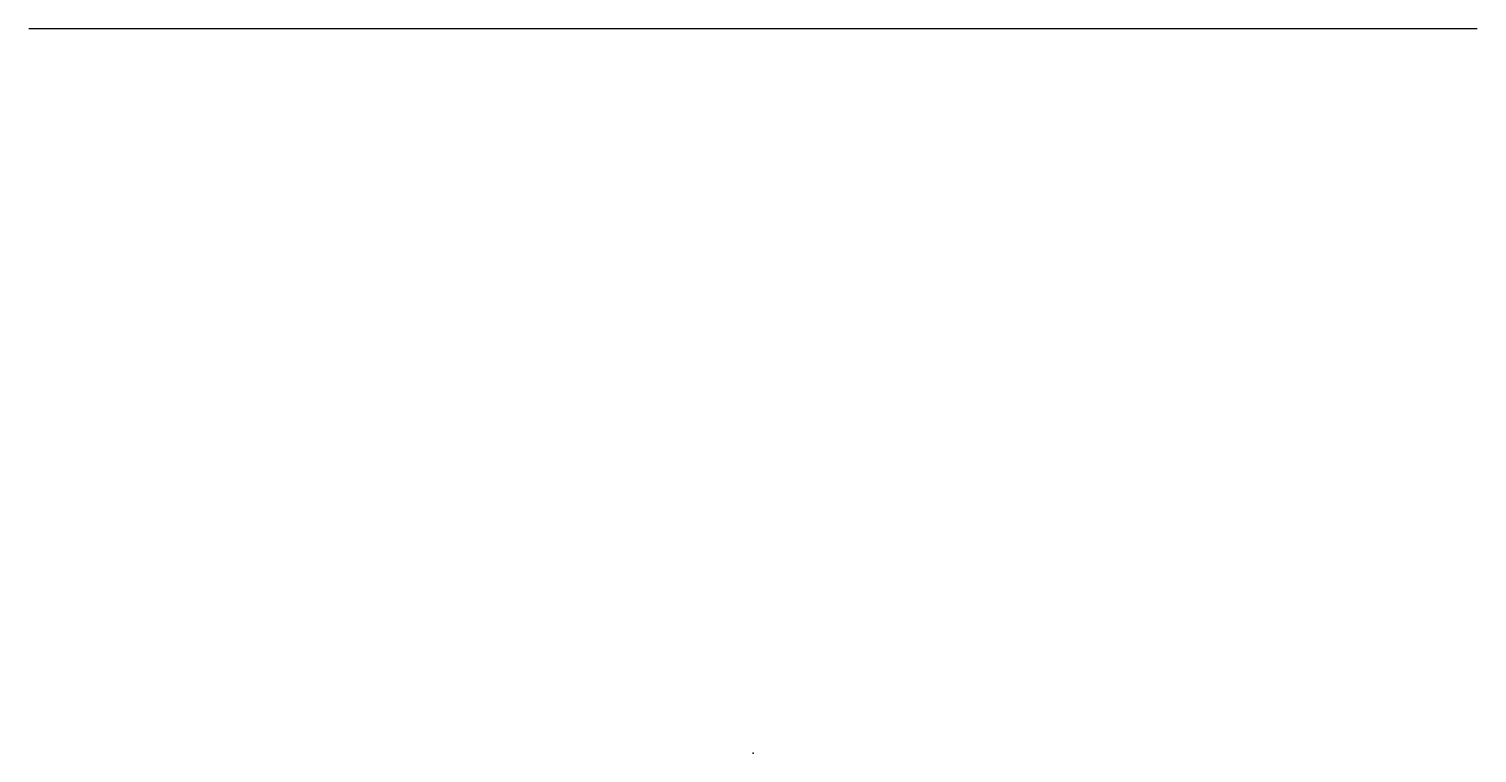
# Model space of a CAD drawing. Header units: metres. Extents: x 80 to 100, y 210 to 220.
import ezdxf

# ---------------------------------------------------------------- set-up
doc = ezdxf.new("R2010")
doc.units = ezdxf.units.M
doc.layers.add('NESTED', color=6, linetype='Continuous')

# ---------------------------------------------------------------- blocks, each defined once
blk = doc.blocks.new('BASE_CELL')
blk.add_line((0, 0), (10, 0))
blk.add_point((5, 5, 1))
blk = doc.blocks.new('NESTED_CHILD')
at = {"xscale": 2, "yscale": 2, "rotation": 90}
blk.add_blockref('BASE_CELL', (20, 0, 2), dxfattribs=at)

msp = doc.modelspace()

# ---------------------------------------------------------------- block references
at = {"layer": 'NESTED', "rotation": 90}
msp.add_blockref('NESTED_CHILD', (100, 200, 5), dxfattribs=at)

doc.saveas('drawing.dxf')
